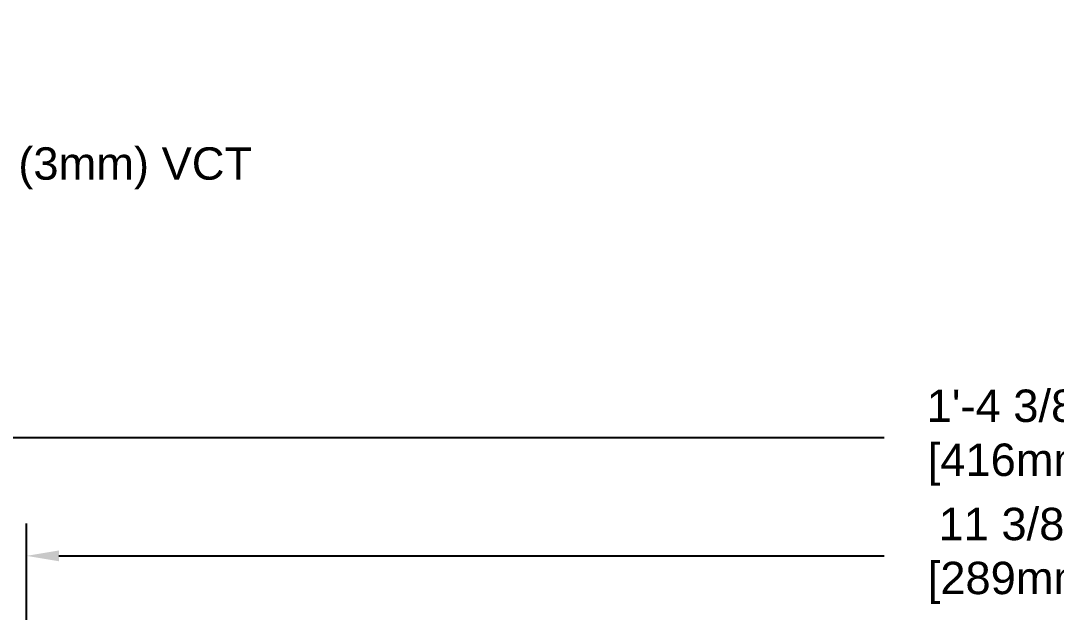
# Model space of a CAD drawing. Header units: inches. Extents: x -1.9 to 41.7, y -2.2 to 7.5.
# Drawn here: x 3.27 to 9.26, y 4.09 to 7.52 of the extents above; entities that cross this region are included whole.
import ezdxf

# ---------------------------------------------------------------- set-up
doc = ezdxf.new("R2010")
doc.units = ezdxf.units.IN
doc.header["$MEASUREMENT"] = 0
doc.layers.add('dimensions', color=3, linetype='Continuous')
doc.layers.add('Text', color=2, linetype='Continuous')
doc.styles.add('ARIAL', font='arial.ttf')
doc.dimstyles.new('Arial', dxfattribs={"dimtxt": 0.1875, "dimasz": 0.1875, "dimexe": 0.1875, "dimexo": 0.1875, "dimgap": 0.1875, "dimtad": 0, "dimtih": 1, "dimtoh": 1, "dimdec": 4, "dimzin": 0, "dimdsep": 46, "dimlunit": 4, "dimtxsty": 'ARIAL', "dimcen": 0.09, "dimadec": 0, "dimazin": 0, "dimtfac": 1, "dimtdec": 4, "dimtofl": 0, "dimtmove": 0, "dimatfit": 3, "dimfxl": 0, "dimfrac": 2, "dimtolj": 1, "dimtzin": 0, "dimarcsym": 0})

# ---------------------------------------------------------------- blocks, each defined once
blk = doc.blocks.new('*D1')
at = {"layer": 'DEFPOINTS', "color": 0}
for p in [(14.6813, 4.418), (3.3063, 2.0078), (14.6813, 1.9028)]:
    blk.add_point(p, dxfattribs=at)
at = {"layer": 'dimensions', "color": 0, "lineweight": -2}
for p, q in [((3.3063, 2.1953), (3.3063, 4.6055)), ((14.6813, 2.0903), (14.6813, 4.6055)), ((3.4938, 4.418), (8.2689, 4.418)), ((14.4938, 4.418), (9.7187, 4.418))]:
    blk.add_line(p, q, dxfattribs=at)
at = {"layer": 'dimensions', "color": 0}
for points in [[(3.4938, 4.4493), (3.4938, 4.3868), (3.3063, 4.418)], [(14.4938, 4.4493), (14.4938, 4.3868), (14.6813, 4.418)]]:
    blk.add_solid(points, dxfattribs=at)
at = {"layer": 'dimensions', "color": 0, "insert": (8.9938, 4.418), "char_height": 0.1875, "attachment_point": 5, "style": 'ARIAL'}
blk.add_mtext('\\A1;11 3/8"\\P [289mm]', dxfattribs=at)
blk = doc.blocks.new('*D2')
at = {"layer": 'DEFPOINTS', "color": 0}
for p in [(17.1893, 5.1024), (0.7986, 2.0179), (17.1893, 2.0178)]:
    blk.add_point(p, dxfattribs=at)
at = {"layer": 'dimensions', "color": 0, "lineweight": -2}
for p, q in [((0.7986, 2.2054), (0.7986, 5.2899)), ((17.1893, 2.2053), (17.1893, 5.2899)), ((0.9861, 5.1024), (8.2689, 5.1024)), ((17.0018, 5.1024), (9.7187, 5.1024))]:
    blk.add_line(p, q, dxfattribs=at)
at = {"layer": 'dimensions', "color": 0}
for points in [[(0.9861, 5.1336), (0.9861, 5.0711), (0.7986, 5.1024)], [(17.0018, 5.1336), (17.0018, 5.0711), (17.1893, 5.1024)]]:
    blk.add_solid(points, dxfattribs=at)
at = {"layer": 'dimensions', "color": 0, "insert": (8.9938, 5.1024), "char_height": 0.1875, "attachment_point": 5, "style": 'ARIAL'}
blk.add_mtext('\\A1;1\'-4 3/8"\\P [416mm]', dxfattribs=at)

msp = doc.modelspace()

# ---------------------------------------------------------------- texts
at = {"layer": 'Text', "insert": (-1.79696, 7.51254), "char_height": 0.25, "width": 7.03125, "attachment_point": 1, "style": 'ARIAL'}
msp.add_mtext('{\\L95GFTB-6\\P\\H0.75x;\\l9500 SERIES DUAL ELASTOMERIC\\PFLOOR SYSTEM w/RECESSED FOR 1/8" (3mm) VCT\\PMILL FINISH ALUMINUM\\P100% MOVEMENT}', dxfattribs=at)

# ---------------------------------------------------------------- dimensions: what is measured, and where the dimension line sits
at = {"layer": 'dimensions'}
for base, p1, p2, picture, middle in [((17.18931, 5.10237), (0.79862, 2.01795), (17.18931, 2.01785), '*D2', (8.99381, 5.10237)), ((14.68131, 4.41802), (3.30631, 2.00785), (14.68131, 1.90285), '*D1', (8.99381, 4.41802))]:
    dim = msp.add_linear_dim(base=base, p1=p1, p2=p2, dimstyle='Arial', override={"dimpost": '\\X'}, dxfattribs=at)
    dim.commit()
    dim.dimension.update_dxf_attribs({"geometry": picture, "text_midpoint": middle, "dimtype": 160})

doc.saveas('drawing.dxf')
